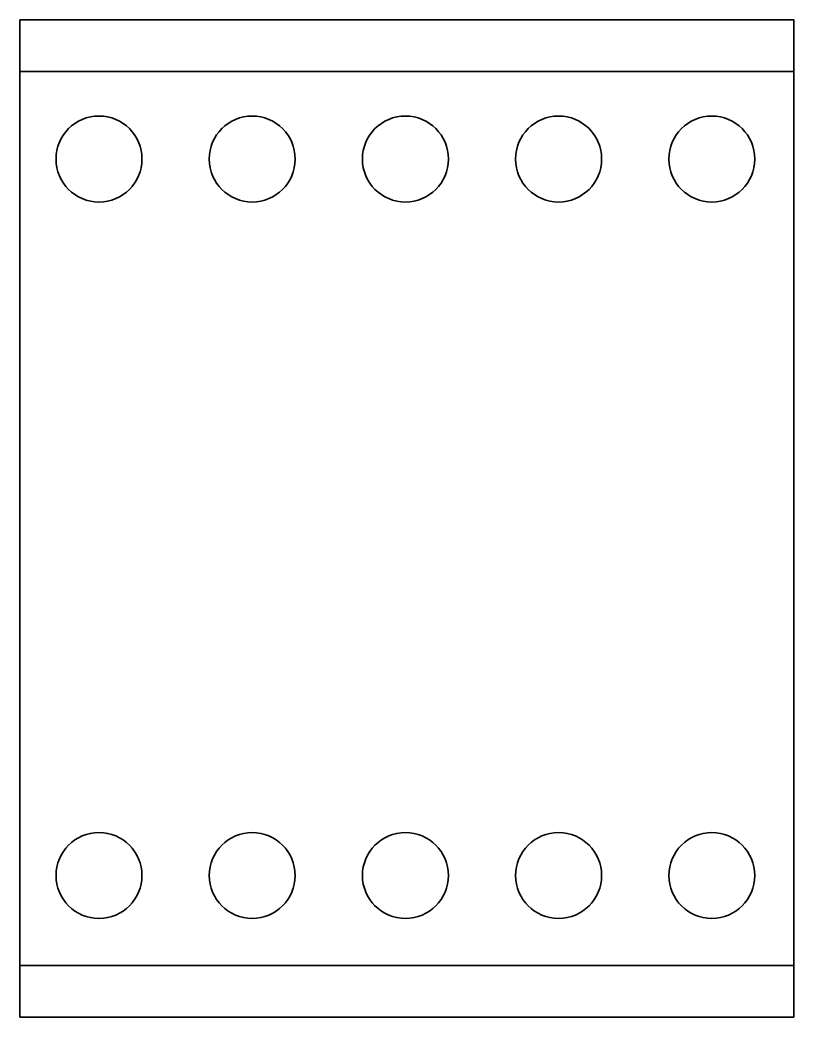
# Model space of a CAD drawing. Header units: inches. Extents: x -0.1 to 45, y -58 to 0.
import ezdxf

# ---------------------------------------------------------------- set-up
doc = ezdxf.new("R2010")
doc.units = ezdxf.units.IN
doc.header["$MEASUREMENT"] = 0
doc.layers.add('Layer 1', color=7, linetype='Continuous')

# ---------------------------------------------------------------- blocks, each defined once
blk = doc.blocks.new('block 2')
at = {"layer": 'Layer 1', "color": 7, "lineweight": 35}
for points in [[(77.941, -8.09), (77.941, -9.471), (79.061, -10.59), (80.441, -10.59), (81.822, -10.59), (82.941, -9.471), (82.941, -8.09), (82.941, -6.71), (81.822, -5.59), (80.441, -5.59), (79.061, -5.59), (77.941, -6.71), (77.941, -8.09)], [(86.849, -8.09), (86.849, -9.471), (87.968, -10.59), (89.349, -10.59), (90.729, -10.59), (91.849, -9.471), (91.849, -8.09), (91.849, -6.71), (90.729, -5.59), (89.349, -5.59), (87.968, -5.59), (86.849, -6.71), (86.849, -8.09)], [(95.756, -8.09), (95.756, -9.471), (96.876, -10.59), (98.256, -10.59), (99.637, -10.59), (100.757, -9.471), (100.757, -8.09), (100.757, -6.71), (99.637, -5.59), (98.256, -5.59), (96.876, -5.59), (95.756, -6.71), (95.756, -8.09)], [(104.664, -8.09), (104.664, -9.471), (105.783, -10.59), (107.164, -10.59), (108.545, -10.59), (109.664, -9.471), (109.664, -8.09), (109.664, -6.71), (108.545, -5.59), (107.164, -5.59), (105.783, -5.59), (104.664, -6.71), (104.664, -8.09)], [(113.572, -8.09), (113.572, -9.471), (114.691, -10.59), (116.072, -10.59), (117.452, -10.59), (118.572, -9.471), (118.572, -8.09), (118.572, -6.71), (117.452, -5.59), (116.072, -5.59), (114.691, -5.59), (113.572, -6.71), (113.572, -8.09)]]:
    blk.add_open_spline(points, degree=3, knots=[0, 0, 0, 0, 1, 1, 1, 2, 2, 2, 3, 3, 3, 4, 4, 4, 4], dxfattribs=at)
blk = doc.blocks.new('block 3')
at = {"layer": 'Layer 1', "color": 7, "lineweight": 35}
for points in [[(77.941, -49.766), (77.941, -51.147), (79.061, -52.266), (80.441, -52.266), (81.822, -52.266), (82.941, -51.147), (82.941, -49.766), (82.941, -48.385), (81.822, -47.266), (80.441, -47.266), (79.061, -47.266), (77.941, -48.385), (77.941, -49.766)], [(86.849, -49.766), (86.849, -51.147), (87.968, -52.266), (89.349, -52.266), (90.729, -52.266), (91.849, -51.147), (91.849, -49.766), (91.849, -48.385), (90.729, -47.266), (89.349, -47.266), (87.968, -47.266), (86.849, -48.385), (86.849, -49.766)], [(95.756, -49.766), (95.756, -51.147), (96.876, -52.266), (98.256, -52.266), (99.637, -52.266), (100.757, -51.147), (100.757, -49.766), (100.757, -48.385), (99.637, -47.266), (98.256, -47.266), (96.876, -47.266), (95.756, -48.385), (95.756, -49.766)], [(104.664, -49.766), (104.664, -51.147), (105.783, -52.266), (107.164, -52.266), (108.545, -52.266), (109.664, -51.147), (109.664, -49.766), (109.664, -48.385), (108.545, -47.266), (107.164, -47.266), (105.783, -47.266), (104.664, -48.385), (104.664, -49.766)], [(113.572, -49.766), (113.572, -51.147), (114.691, -52.266), (116.072, -52.266), (117.452, -52.266), (118.572, -51.147), (118.572, -49.766), (118.572, -48.385), (117.452, -47.266), (116.072, -47.266), (114.691, -47.266), (113.572, -48.385), (113.572, -49.766)]]:
    blk.add_open_spline(points, degree=3, knots=[0, 0, 0, 0, 1, 1, 1, 2, 2, 2, 3, 3, 3, 4, 4, 4, 4], dxfattribs=at)

msp = doc.modelspace()

# ---------------------------------------------------------------- linework, layer by layer
at = {"layer": 'Layer 1', "color": 7, "lineweight": 35}
for points in [[(44.945, -58), (-0.055, -58), (-0.055, 0), (44.945, 0), (44.945, -58)], [(-0.038, -3.001), (44.946, -3.001)], [(-0.057, -55), (44.951, -55)]]:
    msp.add_lwpolyline(points, dxfattribs=at)

# ---------------------------------------------------------------- block references
at = {"layer": 'Layer 1'}
for name in ['block 2', 'block 3']:
    msp.add_blockref(name, (-75.902, 0), dxfattribs=at)

doc.saveas('drawing.dxf')
